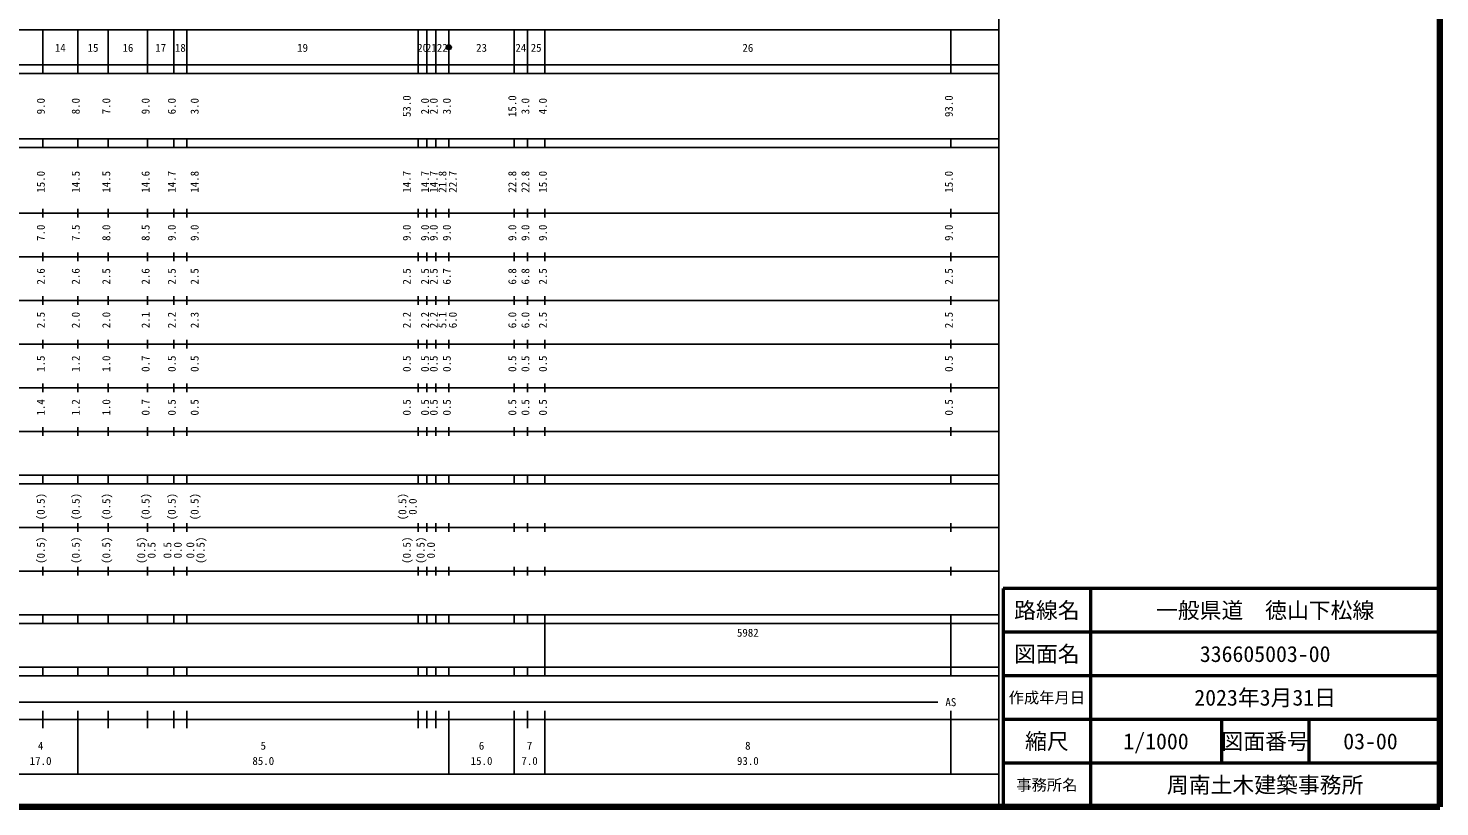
# Model space of a CAD drawing. Units: millimetres on the paper, enlarged 1000 times. Extents: x 40000 to 680000, y 20000 to 380000.
# Drawn here: x 356660 to 680000, y 20000 to 198357 of the extents above; entities that cross this region are included whole.
import ezdxf
from ezdxf.enums import TextEntityAlignment as Align

# ---------------------------------------------------------------- set-up
doc = ezdxf.new("R2010")
doc.units = ezdxf.units.MM
doc.header["$LTSCALE"] = 1000
for name, color, linetype, lineweight in [('M-STR-STRC', 7, 'Continuous', 13), ('M-TTL', 2, 'Continuous', 140), ('M-TTL-BAND', 7, 'Continuous', 25), ('M-TTL-FRAM', 2, 'Continuous', 50), ('M-TTL-LINE', 7, 'Continuous', 50)]:
    doc.layers.add(name, color=color, linetype=linetype, lineweight=lineweight)
doc.layers.add('M-TTL-TXT', color=7, linetype='Continuous')
doc.styles.add('ＭＳ ゴシック', font='')
doc.styles.get('ＭＳ ゴシック').set_extended_font_data('MS Gothic')

msp = doc.modelspace()

# ---------------------------------------------------------------- hatches: boundary and pattern name
at = {"layer": 'M-STR-STRC'}
msp.add_hatch(color=256, dxfattribs=at).paths.add_polyline_path([(453600, 194000), (453600, 194024), (453598, 194047), (453596, 194070), (453593, 194094), (453588, 194117), (453583, 194140), (453577, 194163), (453571, 194185), (453563, 194208), (453554, 194230), (453545, 194251), (453535, 194272), (453523, 194293), (453512, 194313), (453499, 194333), (453485, 194353), (453471, 194371), (453456, 194390), (453441, 194407), (453424, 194424), (453407, 194441), (453390, 194456), (453371, 194471), (453353, 194485), (453333, 194499), (453313, 194512), (453293, 194523), (453272, 194535), (453251, 194545), (453230, 194554), (453208, 194563), (453185, 194571), (453163, 194577), (453140, 194583), (453117, 194588), (453094, 194593), (453071, 194596), (453047, 194598), (453024, 194600), (453000, 194600), (452976, 194600), (452953, 194598), (452929, 194596), (452906, 194593), (452883, 194588), (452860, 194583), (452837, 194577), (452815, 194571), (452792, 194563), (452770, 194554), (452749, 194545), (452728, 194535), (452707, 194523), (452687, 194512), (452667, 194499), (452647, 194485), (452629, 194471), (452610, 194456), (452593, 194441), (452576, 194424), (452559, 194407), (452544, 194390), (452529, 194371), (452515, 194353), (452501, 194333), (452488, 194313), (452477, 194293), (452465, 194272), (452455, 194251), (452446, 194230), (452437, 194208), (452429, 194185), (452423, 194163), (452417, 194140), (452412, 194117), (452407, 194094), (452404, 194070), (452402, 194047), (452400, 194024), (452400, 194000), (452400, 193976), (452402, 193953), (452404, 193929), (452407, 193906), (452412, 193883), (452417, 193860), (452423, 193837), (452429, 193815), (452437, 193792), (452446, 193770), (452455, 193749), (452465, 193728), (452477, 193707), (452488, 193686), (452501, 193667), (452515, 193647), (452529, 193629), (452544, 193610), (452559, 193593), (452576, 193576), (452593, 193559), (452610, 193544), (452629, 193529), (452647, 193515), (452667, 193501), (452687, 193488), (452707, 193476), (452728, 193465), (452749, 193455), (452770, 193446), (452792, 193437), (452815, 193429), (452837, 193422), (452860, 193417), (452883, 193411), (452906, 193407), (452929, 193404), (452953, 193402), (452976, 193400), (453000, 193400), (453024, 193400), (453047, 193402), (453071, 193404), (453094, 193407), (453117, 193411), (453140, 193417), (453163, 193422), (453185, 193429), (453208, 193437), (453230, 193446), (453251, 193455), (453272, 193465), (453293, 193476), (453313, 193488), (453333, 193501), (453353, 193515), (453371, 193529), (453390, 193544), (453407, 193559), (453424, 193576), (453441, 193593), (453456, 193610), (453471, 193629), (453485, 193647), (453499, 193667), (453512, 193686), (453523, 193707), (453535, 193728), (453545, 193749), (453554, 193770), (453563, 193792), (453571, 193815), (453577, 193837), (453583, 193860), (453588, 193883), (453593, 193906), (453596, 193929), (453598, 193953), (453600, 193976)])
msp.add_hatch(color=256, dxfattribs=at).paths.add_polyline_path([(453600, 194000), (453600, 194024), (453598, 194047), (453596, 194070), (453593, 194094), (453588, 194117), (453583, 194140), (453577, 194163), (453571, 194185), (453563, 194208), (453554, 194230), (453545, 194251), (453535, 194272), (453523, 194293), (453512, 194313), (453499, 194333), (453485, 194353), (453471, 194371), (453456, 194390), (453441, 194407), (453424, 194424), (453407, 194441), (453390, 194456), (453371, 194471), (453353, 194485), (453333, 194499), (453313, 194512), (453293, 194523), (453272, 194535), (453251, 194545), (453230, 194554), (453208, 194563), (453185, 194571), (453163, 194577), (453140, 194583), (453117, 194588), (453094, 194593), (453071, 194596), (453047, 194598), (453024, 194600), (453000, 194600), (452976, 194600), (452953, 194598), (452929, 194596), (452906, 194593), (452883, 194588), (452860, 194583), (452837, 194577), (452815, 194571), (452792, 194563), (452770, 194554), (452749, 194545), (452728, 194535), (452707, 194523), (452687, 194512), (452667, 194499), (452647, 194485), (452629, 194471), (452610, 194456), (452593, 194441), (452576, 194424), (452559, 194407), (452544, 194390), (452529, 194371), (452515, 194353), (452501, 194333), (452488, 194313), (452477, 194293), (452465, 194272), (452455, 194251), (452446, 194230), (452437, 194208), (452429, 194185), (452423, 194163), (452417, 194140), (452412, 194117), (452407, 194094), (452404, 194070), (452402, 194047), (452400, 194024), (452400, 194000), (452400, 193976), (452402, 193953), (452404, 193929), (452407, 193906), (452412, 193883), (452417, 193860), (452423, 193837), (452429, 193815), (452437, 193792), (452446, 193770), (452455, 193749), (452465, 193728), (452477, 193707), (452488, 193686), (452501, 193667), (452515, 193647), (452529, 193629), (452544, 193610), (452559, 193593), (452576, 193576), (452593, 193559), (452610, 193544), (452629, 193529), (452647, 193515), (452667, 193501), (452687, 193488), (452707, 193476), (452728, 193465), (452749, 193455), (452770, 193446), (452792, 193437), (452815, 193429), (452837, 193422), (452860, 193417), (452883, 193411), (452906, 193407), (452929, 193404), (452953, 193402), (452976, 193400), (453000, 193400), (453024, 193400), (453047, 193402), (453071, 193404), (453094, 193407), (453117, 193411), (453140, 193417), (453163, 193422), (453185, 193429), (453208, 193437), (453230, 193446), (453251, 193455), (453272, 193465), (453293, 193476), (453313, 193488), (453333, 193501), (453353, 193515), (453371, 193529), (453390, 193544), (453407, 193559), (453424, 193576), (453441, 193593), (453456, 193610), (453471, 193629), (453485, 193647), (453499, 193667), (453512, 193686), (453523, 193707), (453535, 193728), (453545, 193749), (453554, 193770), (453563, 193792), (453571, 193815), (453577, 193837), (453583, 193860), (453588, 193883), (453593, 193906), (453596, 193929), (453598, 193953), (453600, 193976)])
msp.add_hatch(color=256, dxfattribs=at).paths.add_polyline_path([(453600, 194000), (453600, 194024), (453598, 194047), (453596, 194070), (453593, 194094), (453588, 194117), (453583, 194140), (453577, 194163), (453571, 194185), (453563, 194208), (453554, 194230), (453545, 194251), (453535, 194272), (453523, 194293), (453512, 194313), (453499, 194333), (453485, 194353), (453471, 194371), (453456, 194390), (453441, 194407), (453424, 194424), (453407, 194441), (453390, 194456), (453371, 194471), (453353, 194485), (453333, 194499), (453313, 194512), (453293, 194523), (453272, 194535), (453251, 194545), (453230, 194554), (453208, 194563), (453185, 194571), (453163, 194577), (453140, 194583), (453117, 194588), (453094, 194593), (453071, 194596), (453047, 194598), (453024, 194600), (453000, 194600), (452976, 194600), (452953, 194598), (452929, 194596), (452906, 194593), (452883, 194588), (452860, 194583), (452837, 194577), (452815, 194571), (452792, 194563), (452770, 194554), (452749, 194545), (452728, 194535), (452707, 194523), (452687, 194512), (452667, 194499), (452647, 194485), (452629, 194471), (452610, 194456), (452593, 194441), (452576, 194424), (452559, 194407), (452544, 194390), (452529, 194371), (452515, 194353), (452501, 194333), (452488, 194313), (452477, 194293), (452465, 194272), (452455, 194251), (452446, 194230), (452437, 194208), (452429, 194185), (452423, 194163), (452417, 194140), (452412, 194117), (452407, 194094), (452404, 194070), (452402, 194047), (452400, 194024), (452400, 194000), (452400, 193976), (452402, 193953), (452404, 193929), (452407, 193906), (452412, 193883), (452417, 193860), (452423, 193837), (452429, 193815), (452437, 193792), (452446, 193770), (452455, 193749), (452465, 193728), (452477, 193707), (452488, 193686), (452501, 193667), (452515, 193647), (452529, 193629), (452544, 193610), (452559, 193593), (452576, 193576), (452593, 193559), (452610, 193544), (452629, 193529), (452647, 193515), (452667, 193501), (452687, 193488), (452707, 193476), (452728, 193465), (452749, 193455), (452770, 193446), (452792, 193437), (452815, 193429), (452837, 193422), (452860, 193417), (452883, 193411), (452906, 193407), (452929, 193404), (452953, 193402), (452976, 193400), (453000, 193400), (453024, 193400), (453047, 193402), (453071, 193404), (453094, 193407), (453117, 193411), (453140, 193417), (453163, 193422), (453185, 193429), (453208, 193437), (453230, 193446), (453251, 193455), (453272, 193465), (453293, 193476), (453313, 193488), (453333, 193501), (453353, 193515), (453371, 193529), (453390, 193544), (453407, 193559), (453424, 193576), (453441, 193593), (453456, 193610), (453471, 193629), (453485, 193647), (453499, 193667), (453512, 193686), (453523, 193707), (453535, 193728), (453545, 193749), (453554, 193770), (453563, 193792), (453571, 193815), (453577, 193837), (453583, 193860), (453588, 193883), (453593, 193906), (453596, 193929), (453598, 193953), (453600, 193976)])

# ---------------------------------------------------------------- linework, layer by layer
msp.add_circle((453000, 194000), 600, dxfattribs=at)
at = {"layer": 'M-TTL'}
for p, q in [((680000, 20000), (680000, 380000)), ((40000, 20000), (680000, 20000))]:
    msp.add_line(p, q, dxfattribs=at)
at = {"layer": 'M-TTL-BAND'}
for p, q in [((579000, 20000), (579000, 370000)), ((68000, 198000), (579000, 198000)), ((360000, 188000), (360000, 198000)), ((368000, 188000), (368000, 198000)), ((375000, 188000), (375000, 198000)), ((384000, 188000), (384000, 198000)), ((390000, 188000), (390000, 198000)), ((393000, 188000), (393000, 198000)), ((446000, 188000), (446000, 198000)), ((448000, 188000), (448000, 198000)), ((450000, 188000), (450000, 198000)), ((453000, 188000), (453000, 198000)), ((468000, 188000), (468000, 198000)), ((471000, 188000), (471000, 198000)), ((475000, 188000), (475000, 198000)), ((568000, 188000), (568000, 198000)), ((40000, 190000), (579000, 190000)), ((40000, 188000), (579000, 188000)), ((40000, 173000), (579000, 173000)), ((360000, 171000), (360000, 173000)), ((368000, 171000), (368000, 173000)), ((375000, 171000), (375000, 173000)), ((384000, 171000), (384000, 173000)), ((390000, 171000), (390000, 173000)), ((393000, 171000), (393000, 173000)), ((446000, 171000), (446000, 173000)), ((448000, 171000), (448000, 173000)), ((450000, 171000), (450000, 173000)), ((453000, 171000), (453000, 173000)), ((468000, 171000), (468000, 173000)), ((471000, 171000), (471000, 173000)), ((475000, 171000), (475000, 173000)), ((568000, 171000), (568000, 173000)), ((40000, 171000), (579000, 171000)), ((40000, 156000), (579000, 156000)), ((360000, 155000), (360000, 157000)), ((368000, 155000), (368000, 157000)), ((375000, 155000), (375000, 157000)), ((384000, 155000), (384000, 157000)), ((390000, 155000), (390000, 157000)), ((393000, 155000), (393000, 157000)), ((446000, 155000), (446000, 157000)), ((448000, 155000), (448000, 157000)), ((450000, 155000), (450000, 157000)), ((453000, 155000), (453000, 157000)), ((468000, 155000), (468000, 157000)), ((471000, 155000), (471000, 157000)), ((475000, 155000), (475000, 157000)), ((568000, 155000), (568000, 157000)), ((46000, 146000), (579000, 146000)), ((360000, 145000), (360000, 147000)), ((368000, 145000), (368000, 147000)), ((375000, 145000), (375000, 147000)), ((384000, 145000), (384000, 147000)), ((390000, 145000), (390000, 147000)), ((393000, 145000), (393000, 147000)), ((446000, 145000), (446000, 147000)), ((448000, 145000), (448000, 147000)), ((450000, 145000), (450000, 147000)), ((453000, 145000), (453000, 147000)), ((468000, 145000), (468000, 147000)), ((471000, 145000), (471000, 147000)), ((475000, 145000), (475000, 147000)), ((568000, 145000), (568000, 147000)), ((52000, 136000), (579000, 136000)), ((360000, 135000), (360000, 137000)), ((368000, 135000), (368000, 137000)), ((375000, 135000), (375000, 137000)), ((384000, 135000), (384000, 137000)), ((390000, 135000), (390000, 137000)), ((393000, 135000), (393000, 137000)), ((446000, 135000), (446000, 137000)), ((448000, 135000), (448000, 137000)), ((450000, 135000), (450000, 137000)), ((453000, 135000), (453000, 137000)), ((468000, 135000), (468000, 137000)), ((471000, 135000), (471000, 137000)), ((475000, 135000), (475000, 137000)), ((568000, 135000), (568000, 137000)), ((360000, 125000), (360000, 127000)), ((368000, 125000), (368000, 127000)), ((375000, 125000), (375000, 127000)), ((384000, 125000), (384000, 127000)), ((390000, 125000), (390000, 127000)), ((393000, 125000), (393000, 127000)), ((446000, 125000), (446000, 127000)), ((448000, 125000), (448000, 127000)), ((450000, 125000), (450000, 127000)), ((453000, 125000), (453000, 127000)), ((468000, 125000), (468000, 127000)), ((471000, 125000), (471000, 127000)), ((475000, 125000), (475000, 127000)), ((568000, 125000), (568000, 127000)), ((46000, 126000), (579000, 126000)), ((360000, 115000), (360000, 117000)), ((368000, 115000), (368000, 117000)), ((375000, 115000), (375000, 117000)), ((384000, 115000), (384000, 117000)), ((390000, 115000), (390000, 117000)), ((393000, 115000), (393000, 117000)), ((446000, 115000), (446000, 117000)), ((448000, 115000), (448000, 117000)), ((450000, 115000), (450000, 117000)), ((453000, 115000), (453000, 117000)), ((468000, 115000), (468000, 117000)), ((471000, 115000), (471000, 117000)), ((475000, 115000), (475000, 117000)), ((568000, 115000), (568000, 117000)), ((52000, 116000), (579000, 116000)), ((360000, 105000), (360000, 107000)), ((368000, 105000), (368000, 107000)), ((375000, 105000), (375000, 107000)), ((384000, 105000), (384000, 107000)), ((390000, 105000), (390000, 107000)), ((393000, 105000), (393000, 107000)), ((446000, 105000), (446000, 107000)), ((448000, 105000), (448000, 107000)), ((450000, 105000), (450000, 107000)), ((453000, 105000), (453000, 107000)), ((468000, 105000), (468000, 107000)), ((471000, 105000), (471000, 107000)), ((475000, 105000), (475000, 107000)), ((568000, 105000), (568000, 107000)), ((46000, 106000), (579000, 106000)), ((40000, 96000), (579000, 96000)), ((40000, 94000), (579000, 94000)), ((360000, 94000), (360000, 96000)), ((368000, 94000), (368000, 96000)), ((375000, 94000), (375000, 96000)), ((384000, 94000), (384000, 96000)), ((390000, 94000), (390000, 96000)), ((393000, 94000), (393000, 96000)), ((446000, 94000), (446000, 96000)), ((448000, 94000), (448000, 96000)), ((450000, 94000), (450000, 96000)), ((453000, 94000), (453000, 96000)), ((468000, 94000), (468000, 96000)), ((471000, 94000), (471000, 96000)), ((475000, 94000), (475000, 96000)), ((568000, 94000), (568000, 96000)), ((360000, 83000), (360000, 85000)), ((368000, 83000), (368000, 85000)), ((375000, 83000), (375000, 85000)), ((384000, 83000), (384000, 85000)), ((390000, 83000), (390000, 85000)), ((393000, 83000), (393000, 85000)), ((446000, 83000), (446000, 85000)), ((448000, 83000), (448000, 85000)), ((450000, 83000), (450000, 85000)), ((453000, 83000), (453000, 85000)), ((468000, 83000), (468000, 85000)), ((471000, 83000), (471000, 85000)), ((475000, 83000), (475000, 85000)), ((568000, 83000), (568000, 85000)), ((49000, 84000), (579000, 84000)), ((360000, 73000), (360000, 75000)), ((368000, 73000), (368000, 75000)), ((375000, 73000), (375000, 75000)), ((384000, 73000), (384000, 75000)), ((390000, 73000), (390000, 75000)), ((393000, 73000), (393000, 75000)), ((446000, 73000), (446000, 75000)), ((448000, 73000), (448000, 75000)), ((450000, 73000), (450000, 75000)), ((453000, 73000), (453000, 75000)), ((468000, 73000), (468000, 75000)), ((471000, 73000), (471000, 75000)), ((475000, 73000), (475000, 75000)), ((568000, 73000), (568000, 75000)), ((40000, 74000), (579000, 74000)), ((40000, 64000), (579000, 64000)), ((40000, 62000), (579000, 62000)), ((360000, 62000), (360000, 64000)), ((368000, 62000), (368000, 64000)), ((375000, 62000), (375000, 64000)), ((384000, 62000), (384000, 64000)), ((390000, 62000), (390000, 64000)), ((393000, 62000), (393000, 64000)), ((446000, 62000), (446000, 64000)), ((448000, 62000), (448000, 64000)), ((450000, 62000), (450000, 64000)), ((453000, 62000), (453000, 64000)), ((468000, 62000), (468000, 64000)), ((471000, 62000), (471000, 64000)), ((475000, 62000), (475000, 64000)), ((475000, 52000), (475000, 62000)), ((568000, 62000), (568000, 64000)), ((568000, 52000), (568000, 62000)), ((40000, 52000), (579000, 52000)), ((360000, 50000), (360000, 52000)), ((368000, 50000), (368000, 52000)), ((375000, 50000), (375000, 52000)), ((384000, 50000), (384000, 52000)), ((390000, 50000), (390000, 52000)), ((393000, 50000), (393000, 52000)), ((446000, 50000), (446000, 52000)), ((448000, 50000), (448000, 52000)), ((450000, 50000), (450000, 52000)), ((453000, 50000), (453000, 52000)), ((468000, 50000), (468000, 52000)), ((471000, 50000), (471000, 52000)), ((475000, 50000), (475000, 52000)), ((568000, 50000), (568000, 52000)), ((40000, 50000), (579000, 50000)), ((71000, 44000), (565000, 44000)), ((40000, 40000), (579000, 40000)), ((360000, 38000), (360000, 42000)), ((368000, 27500), (368000, 42000)), ((375000, 38000), (375000, 42000)), ((384000, 38000), (384000, 42000)), ((390000, 38000), (390000, 42000)), ((393000, 38000), (393000, 42000)), ((446000, 38000), (446000, 42000)), ((448000, 38000), (448000, 42000)), ((450000, 38000), (450000, 42000)), ((453000, 27500), (453000, 42000)), ((468000, 27500), (468000, 42000)), ((471000, 38000), (471000, 42000)), ((475000, 27500), (475000, 42000)), ((568000, 27500), (568000, 42000)), ((68000, 27500), (579000, 27500))]:
    msp.add_line(p, q, dxfattribs=at)
at = {"layer": 'M-TTL-FRAM'}
for p, q in [((680000, 70000), (580000, 70000)), ((580000, 70000), (580000, 20000))]:
    msp.add_line(p, q, dxfattribs=at)
at = {"layer": 'M-TTL-LINE'}
for p, q in [((600000, 70000), (600000, 20000)), ((680000, 60000), (580000, 60000)), ((680000, 50000), (580000, 50000)), ((680000, 40000), (580000, 40000)), ((630000, 40000), (630000, 30000)), ((650000, 40000), (650000, 30000)), ((680000, 30000), (580000, 30000))]:
    msp.add_line(p, q, dxfattribs=at)

# ---------------------------------------------------------------- texts
at = {"layer": 'M-TTL-BAND', "style": 'ＭＳ ゴシック'}
for s, p in [('14', (364000, 192405)), ('15', (371500, 192405)), ('16', (379500, 192405)), ('17', (387000, 192405)), ('18', (391500, 192405)), ('19', (419500, 192405)), ('20', (447000, 192405)), ('21', (449000, 192405)), ('22', (451500, 192405)), ('23', (460500, 192405)), ('24', (469500, 192405)), ('25', (473000, 192405)), ('26', (521500, 192405)), ('AS', (568000, 42500)), ('4', (359500, 32523)), ('5', (410500, 32523)), ('6', (460500, 32523)), ('7', (471500, 32523)), ('8', (521500, 32523)), ('17.0', (359500, 29033)), ('85.0', (410500, 29033)), ('15.0', (460500, 29033)), ('7.0', (471500, 29033)), ('93.0', (521500, 29033))]:
    msp.add_text(s, height=1833, dxfattribs=at).set_placement(p, align=Align.BOTTOM_CENTER)
for s, p in [('9.0', (361000, 180500)), ('8.0', (369000, 180500)), ('7.0', (376000, 180500)), ('9.0', (385000, 180500)), ('6.0', (391000, 180500)), ('3.0', (396234, 180500)), ('53.0', (444828, 180500)), ('2.0', (449000, 180500)), ('2.0', (451000, 180500)), ('3.0', (454000, 180500)), ('15.0', (469000, 180500)), ('3.0', (472000, 180500)), ('4.0', (476000, 180500)), ('93.0', (569000, 180500)), ('15.0', (361000, 163174)), ('14.5', (369000, 163174)), ('14.5', (376000, 163174)), ('14.6', (385000, 163174)), ('14.7', (391000, 163174)), ('14.8', (396234, 163174)), ('14.7', (444828, 163174)), ('14.7', (449000, 163174)), ('14.7', (451000, 163174)), ('21.8', (453000, 163174)), ('22.7', (455370, 163174)), ('22.8', (469000, 163174)), ('22.8', (472000, 163174)), ('15.0', (476000, 163174)), ('15.0', (569000, 163174)), ('7.0', (361000, 151500)), ('7.5', (369000, 151500)), ('8.0', (376000, 151500)), ('8.5', (385000, 151500)), ('9.0', (391000, 151500)), ('9.0', (396234, 151500)), ('9.0', (444828, 151500)), ('9.0', (449000, 151500)), ('9.0', (451000, 151500)), ('9.0', (454000, 151500)), ('9.0', (469000, 151500)), ('9.0', (472000, 151500)), ('9.0', (476000, 151500)), ('9.0', (569000, 151500)), ('2.6', (361000, 141500)), ('2.6', (369000, 141500)), ('2.5', (376000, 141500)), ('2.6', (385000, 141500)), ('2.5', (391000, 141500)), ('2.5', (396234, 141500)), ('2.5', (444828, 141500)), ('2.5', (449000, 141500)), ('2.5', (451000, 141500)), ('6.7', (454000, 141500)), ('6.8', (469000, 141500)), ('6.8', (472000, 141500)), ('2.5', (476000, 141500)), ('2.5', (569000, 141500)), ('2.5', (361000, 131500)), ('2.0', (369000, 131500)), ('2.0', (376000, 131500)), ('2.1', (385000, 131500)), ('2.2', (391000, 131500)), ('2.3', (396234, 131500)), ('2.2', (444828, 131500)), ('2.2', (449000, 131500)), ('2.2', (451000, 131500)), ('5.1', (453000, 131500)), ('6.0', (455370, 131500)), ('6.0', (469000, 131500)), ('6.0', (472000, 131500)), ('2.5', (476000, 131500)), ('2.5', (569000, 131500)), ('1.5', (361000, 121500)), ('1.2', (369000, 121500)), ('1.0', (376000, 121500)), ('0.7', (385000, 121500)), ('0.5', (391000, 121500)), ('0.5', (396234, 121500)), ('0.5', (444828, 121500)), ('0.5', (449000, 121500)), ('0.5', (451000, 121500)), ('0.5', (454000, 121500)), ('0.5', (469000, 121500)), ('0.5', (472000, 121500)), ('0.5', (476000, 121500)), ('0.5', (569000, 121500)), ('1.4', (361000, 111500)), ('1.2', (369000, 111500)), ('1.0', (376000, 111500)), ('0.7', (385000, 111500)), ('0.5', (391000, 111500)), ('0.5', (396234, 111500)), ('0.5', (444828, 111500)), ('0.5', (449000, 111500)), ('0.5', (451000, 111500)), ('0.5', (454000, 111500)), ('0.5', (469000, 111500)), ('0.5', (472000, 111500)), ('0.5', (476000, 111500)), ('0.5', (569000, 111500)), ('(0.5)', (361000, 88764)), ('(0.5)', (369000, 88764)), ('(0.5)', (376000, 88764)), ('(0.5)', (385000, 88764)), ('(0.5)', (391000, 88764)), ('(0.5)', (396234, 88764)), ('(0.5)', (443828, 88764)), ('0.0', (446198, 88764)), ('(0.5)', (361000, 78764)), ('(0.5)', (369000, 78764)), ('(0.5)', (376000, 78764)), ('(0.5)', (384000, 78764)), ('(0.5)', (397604, 78764)), ('(0.5)', (444828, 78764)), ('(0.5)', (448000, 78764)), ('0.5', (386370, 78764)), ('0.5', (390000, 78764)), ('0.0', (392370, 78764)), ('0.0', (395234, 78764)), ('0.0', (450370, 78764))]:
    msp.add_text(s, height=1833, rotation=90, dxfattribs=at).set_placement(p, align=Align.BOTTOM_CENTER)
msp.add_text('5982', height=1833, dxfattribs=at).set_placement((519000, 58405), align=Align.BOTTOM_LEFT)
at = {"layer": 'M-TTL-TXT', "style": 'ＭＳ ゴシック'}
for s, height, p in [('路線名', 3666, (590000, 65000)), ('路線名', 3666, (590000, 65000)), ('一般県道\u3000徳山下松線', 3666, (640000, 65000)), ('図面名', 3666, (590000, 55000)), ('図面名', 3666, (590000, 55000)), ('336605003-00', 3666, (640000, 55000)), ('作成年月日', 2566, (590000, 45000)), ('作成年月日', 2566, (590000, 45000)), ('2023年3月31日', 3666, (640000, 45000)), ('縮尺', 3666, (590000, 35000)), ('縮尺', 3666, (590000, 35000)), ('1/1000', 3666, (615000, 35000)), ('図面番号', 3666, (640000, 35000)), ('図面番号', 3666, (640000, 35000)), ('03-00', 3666, (664125, 35000)), ('事務所名', 2566, (590000, 25000)), ('事務所名', 2566, (590000, 25000)), ('周南土木建築事務所', 3666, (640000, 25000))]:
    msp.add_text(s, height=height, dxfattribs=at).set_placement(p, align=Align.MIDDLE_CENTER)

doc.saveas('drawing.dxf')
